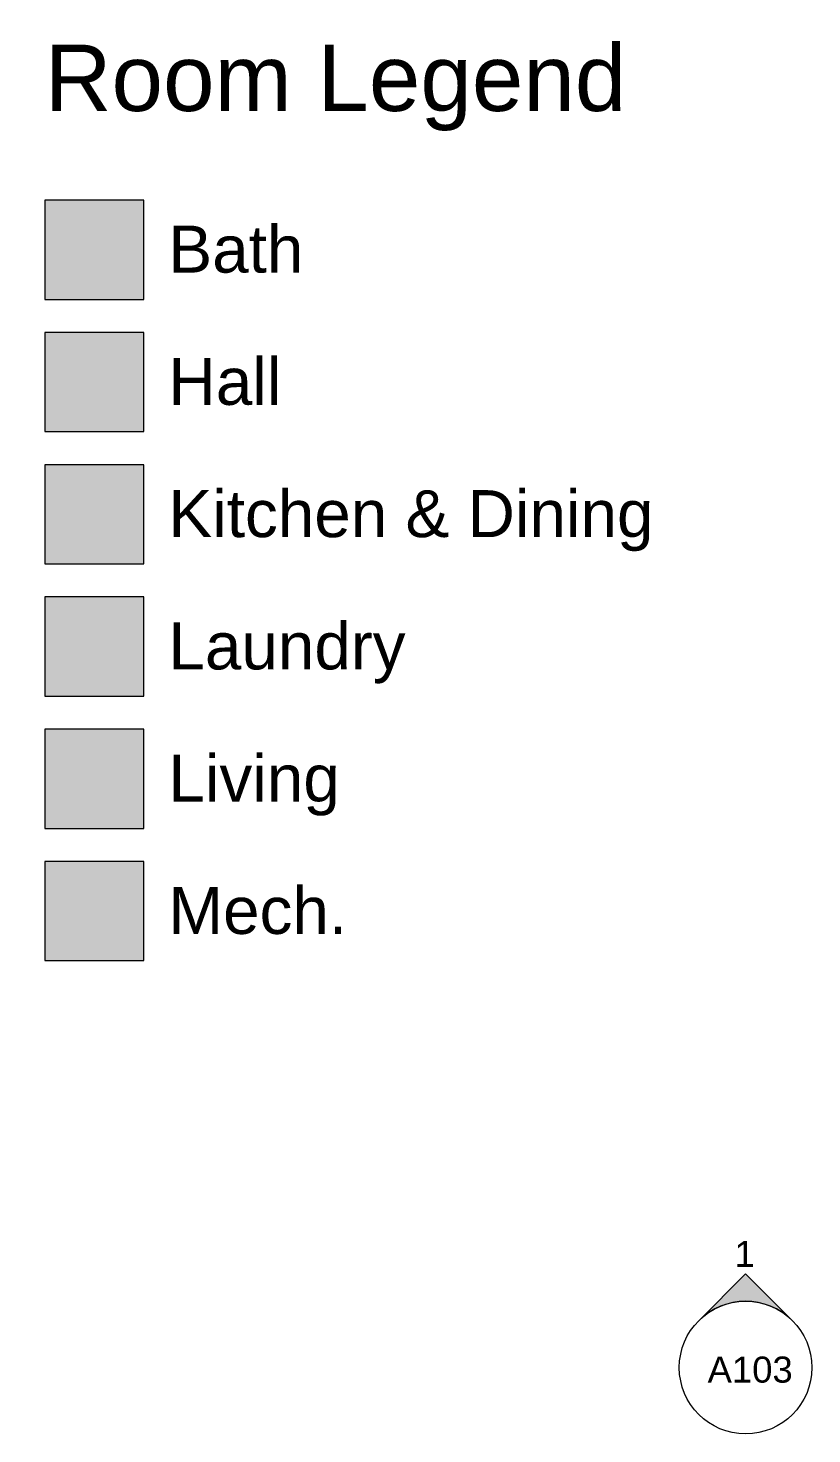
# Model space of a CAD drawing. Header units: millimetres. Extents: x -14653 to 23951, y -19588 to 11008.
# Drawn here: x -3944 to 3564, y -18201 to -4738 of the extents above; entities that cross this region are included whole.
import ezdxf

# ---------------------------------------------------------------- set-up
doc = ezdxf.new("R2010")
doc.units = ezdxf.units.MM
doc.layers.add('G-ANNO-LEGN', color=5, linetype='Continuous', lineweight=9)
doc.layers.add('G-ANNO-SYMB', color=111, linetype='Continuous', lineweight=9)
doc.styles.add('Arial', font='arial.ttf', dxfattribs={"height": 250})
doc.styles.add('Arial_1', font='arial.ttf', dxfattribs={"height": 450})
doc.styles.add('Arial_6', font='arial.ttf', dxfattribs={"height": 635})

# ---------------------------------------------------------------- blocks, each defined once
blk = doc.blocks.new('Elevation - Filled Arrow-125290-Level 1')
at = {"layer": 'G-ANNO-SYMB'}
blk.add_circle((0, 0), 6.35, dxfattribs=at)
blk = doc.blocks.new('Elevation - Filled Arrow-128304-Level 1')
at = {"layer": 'G-ANNO-SYMB'}
h = blk.add_hatch(color=256, dxfattribs=at)
edge = h.paths.add_edge_path(flags=0)
edge.add_line((0, 8.98), (4.49, 4.49))
edge.add_arc((0, 0), 6.35, 45, 135)
edge.add_line((-4.49, 4.49), (0, 8.98))
for p, q in [((0, 8.98), (-4.49, 4.49)), ((0, 8.98), (-4.49, 4.49)), ((4.49, 4.49), (0, 8.98)), ((4.49, 4.49), (0, 8.98))]:
    blk.add_line(p, q, dxfattribs=at)
blk.add_arc((0, 0), 6.35, 45, 135, dxfattribs=at)

msp = doc.modelspace()

# ---------------------------------------------------------------- hatches: boundary and pattern name
at = {"layer": 'G-ANNO-LEGN'}
for color, points in [(253, [(-3785.6, -6386.1), (-2835.6, -6386.1), (-2835.6, -7336.1), (-3785.6, -7336.1)]), (145, [(-3785.6, -7652.8), (-2835.6, -7652.8), (-2835.6, -8602.8), (-3785.6, -8602.8)]), (254, [(-3785.6, -8919.4), (-2835.6, -8919.4), (-2835.6, -9869.4), (-3785.6, -9869.4)]), (33, [(-3785.6, -10186.1), (-2835.6, -10186.1), (-2835.6, -11136.1), (-3785.6, -11136.1)]), (71, [(-3785.6, -11452.8), (-2835.6, -11452.8), (-2835.6, -12402.8), (-3785.6, -12402.8)]), (93, [(-3785.6, -12719.4), (-2835.6, -12719.4), (-2835.6, -13669.4), (-3785.6, -13669.4)])]:
    msp.add_hatch(color=color, dxfattribs=at).paths.add_polyline_path(points, flags=0)

# ---------------------------------------------------------------- linework, layer by layer
for p, q in [((-3785.6, -6386.1), (-3785.6, -7336.1)), ((-2835.6, -6386.1), (-3785.6, -6386.1)), ((-2835.6, -7336.1), (-2835.6, -6386.1)), ((-3785.6, -7336.1), (-2835.6, -7336.1)), ((-3785.6, -7652.8), (-3785.6, -8602.8)), ((-2835.6, -7652.8), (-3785.6, -7652.8)), ((-2835.6, -8602.8), (-2835.6, -7652.8)), ((-3785.6, -8602.8), (-2835.6, -8602.8)), ((-3785.6, -8919.4), (-3785.6, -9869.4)), ((-2835.6, -8919.4), (-3785.6, -8919.4)), ((-2835.6, -9869.4), (-2835.6, -8919.4)), ((-3785.6, -9869.4), (-2835.6, -9869.4)), ((-3785.6, -10186.1), (-3785.6, -11136.1)), ((-2835.6, -10186.1), (-3785.6, -10186.1)), ((-2835.6, -11136.1), (-2835.6, -10186.1)), ((-3785.6, -11136.1), (-2835.6, -11136.1)), ((-3785.6, -11452.8), (-3785.6, -12402.8)), ((-2835.6, -11452.8), (-3785.6, -11452.8)), ((-2835.6, -12402.8), (-2835.6, -11452.8)), ((-3785.6, -12402.8), (-2835.6, -12402.8)), ((-3785.6, -12719.4), (-3785.6, -13669.4)), ((-2835.6, -12719.4), (-3785.6, -12719.4)), ((-2835.6, -13669.4), (-2835.6, -12719.4)), ((-3785.6, -13669.4), (-2835.6, -13669.4))]:
    msp.add_line(p, q, dxfattribs=at)

# ---------------------------------------------------------------- block references
at = {"layer": 'G-ANNO-SYMB', "xscale": 99.99999999999991, "yscale": 99.99999999999991, "zscale": 99.99999999999991}
for name in ['Elevation - Filled Arrow-128304-Level 1', 'Elevation - Filled Arrow-125290-Level 1']:
    msp.add_blockref(name, (2929.2, -17566.4), dxfattribs=at)

# ---------------------------------------------------------------- texts
at = {"layer": 'G-ANNO-LEGN', "attachment_point": 1, "line_spacing_factor": 0.941778, "bg_fill": 3, "box_fill_scale": 1.25, "bg_fill_color": 9, "bg_fill_true_color": 13158600, "bg_fill_transparency": 0}
for s, insert, char_height, width, style in [('Room Legend', (-3785.6, -4897.2), 635, 6638.122, 'Arial_6'), ('Bath', (-2600.2, -6630.1), 450, 1548.103, 'Arial_1'), ('Hall', (-2600.2, -7896.7), 450, 1289.168, 'Arial_1'), ('Kitchen & Dining', (-2600.2, -9163.4), 450, 5553.338, 'Arial_1'), ('Laundry', (-2600.2, -10430.1), 450, 2699.539, 'Arial_1'), ('Living', (-2600.2, -11696.7), 450, 1966.807, 'Arial_1'), ('Mech.', (-2600.2, -12963.4), 450, 2043.937, 'Arial_1')]:
    msp.add_mtext(s, dxfattribs=dict(at, insert=insert, char_height=char_height, width=width, style=style))
at = {"layer": 'G-ANNO-SYMB', "char_height": 250, "attachment_point": 1, "style": 'Arial'}
for s, insert, width in [('\\fArial|b0|i0|c134|p34|;1', (2824.1, -16352.7), 232.489), ('A103', (2565, -17460.7), 978.059)]:
    msp.add_mtext(s, dxfattribs=dict(at, insert=insert, width=width))

doc.saveas('drawing.dxf')
